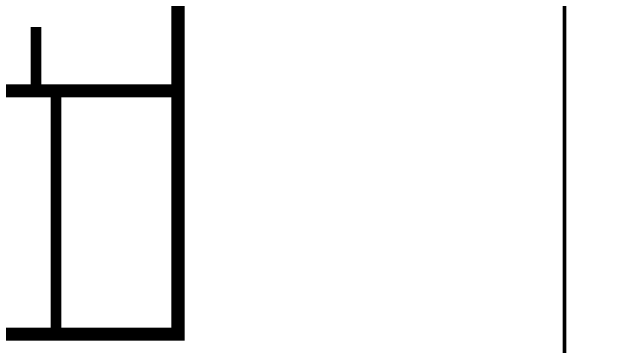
# Model space of a CAD drawing. Header units: millimetres. Extents: x 13114 to 67229, y 22859 to 38520.
# Drawn here: x 24439.4 to 24668.9, y 24786.5 to 24914.1 of the extents above; entities that cross this region are included whole.
import ezdxf

# ---------------------------------------------------------------- set-up
doc = ezdxf.new("R2010")
doc.units = ezdxf.units.MM

msp = doc.modelspace()

# ---------------------------------------------------------------- linework, layer by layer
at = {"color": 6, "lineweight": 100}
for points in [[(24049.66, 24670.01), (24649.66, 24670.01), (24649.66, 25065.01), (24049.66, 25065.01)], [(24649.66, 24670.01), (25249.66, 24670.01), (25249.66, 25065.01), (24649.66, 25065.01)]]:
    msp.add_lwpolyline(points, close=True, dxfattribs=at)
at = {"lineweight": 0}
for points, const_width in [([(24220.53, 24799.41), (24220.53, 24791.37), (24502.57, 24791.37), (24502.57, 24978.94), (24328.53, 24978.94)], 5), ([(24448.55, 24908.41), (24448.55, 24884.4)], 4), ([(24380.61, 24884.05), (24502.57, 24884.05)], 5), ([(24456.17, 24884.21), (24456.17, 24792.95)], 4)]:
    msp.add_lwpolyline(points, dxfattribs=dict(at, const_width=const_width))

doc.saveas('drawing.dxf')
